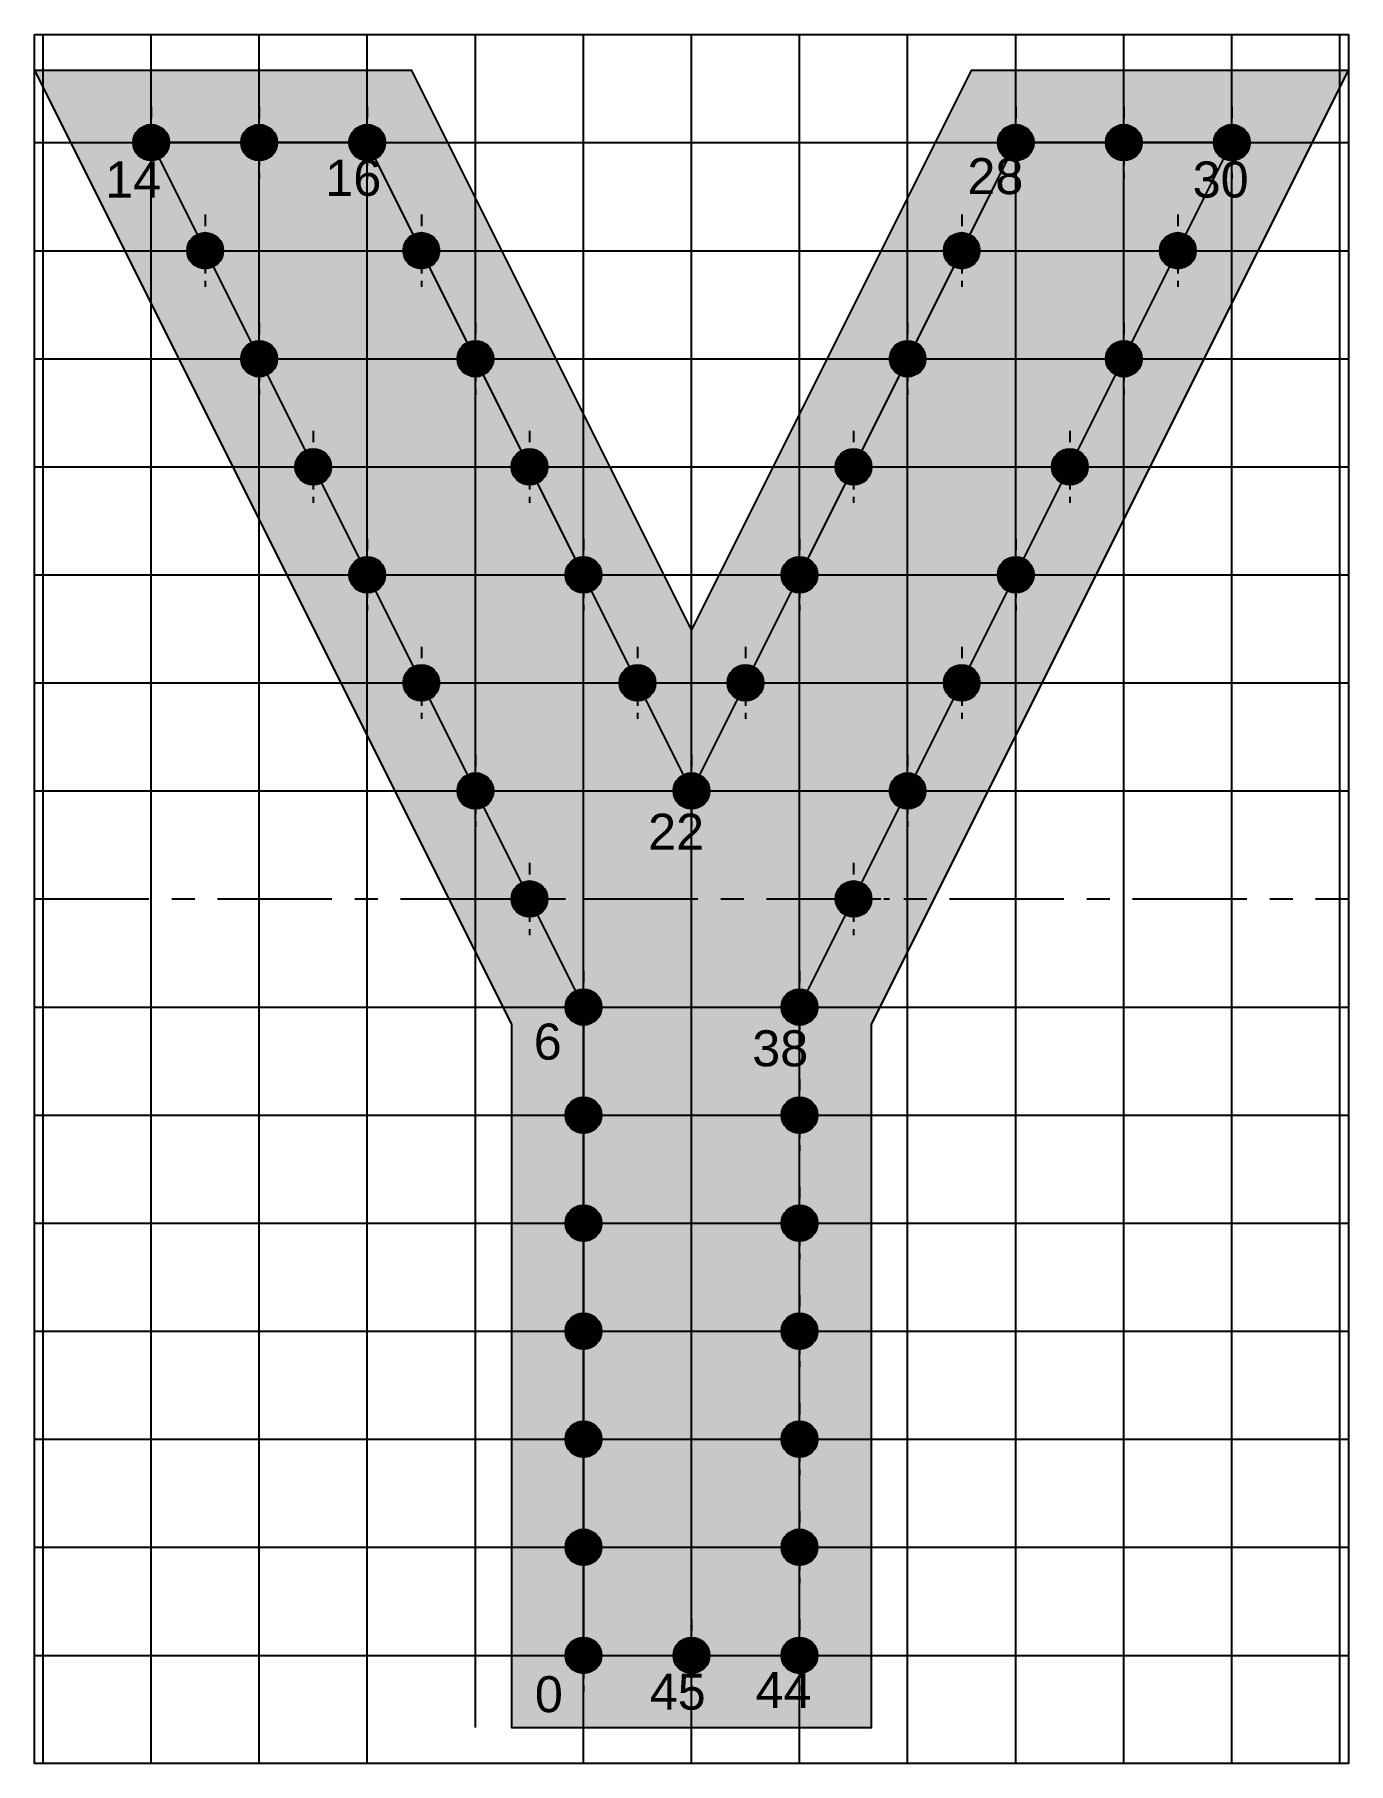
# Model space of a CAD drawing. Header units: millimetres. Extents: x 155 to 302, y -8 to 52.
# Drawn here: x 265.89 to 284.13, y -0.62 to 23.38 of the extents above; entities that cross this region are included whole.
import ezdxf

# ---------------------------------------------------------------- set-up
doc = ezdxf.new("R2010")
doc.units = ezdxf.units.MM
doc.linetypes.add('CENTER', pattern=[50.8, 31.75, -6.35, 6.35, -6.35])
for name, color, linetype in [('LetterBounds', 192, 'Continuous'), ('LetterFill', 7, 'Continuous'), ('LetterOutlines', 61, 'Continuous'), ('PixelCenters', 116, 'Continuous'), ('PixelFill', 22, 'Continuous'), ('PixelGuides', 160, 'Continuous'), ('PixelHoles', 90, 'Continuous'), ('PixelNumbers', 232, 'Continuous'), ('PixelPaths', 211, 'Continuous')]:
    doc.layers.add(name, color=color, linetype=linetype)
doc.styles.get("Standard").update_dxf_attribs({"font": 'arial.ttf'})

# ---------------------------------------------------------------- blocks, each defined once
blk = doc.blocks.new('Pixel')
at = {"layer": 'PixelFill'}
h = blk.add_hatch(color=256, dxfattribs=at)
h.paths.add_polyline_path([(0.25, 0, 0.414214), (0, 0.25), (0, 0)])
h.paths.add_polyline_path([(-0.25, 0), (0, 0), (0, 0.25, 0.414214)])
h.paths.add_polyline_path([(0, -0.25), (0, 0), (-0.25, 0, 0.414214)])
h.paths.add_polyline_path([(0, -0.25, 0.414214), (0.25, 0), (0, 0)])
h = blk.add_hatch(color=256, dxfattribs=at)
edge = h.paths.add_edge_path()
edge.add_line((0, 0), (0, 0.25))
edge.add_arc((0, 0), 0.25, 90, 180)
edge.add_line((-0.25, 0), (0, 0))
h = blk.add_hatch(color=256, dxfattribs=at)
edge = h.paths.add_edge_path()
edge.add_line((0, 0), (0.25, 0))
edge.add_arc((0, 0), 0.25, 0, 90)
edge.add_line((0, 0.25), (0, 0))
h = blk.add_hatch(color=256, dxfattribs=at)
edge = h.paths.add_edge_path()
edge.add_line((0, -0.25), (0, 0))
edge.add_line((0, 0), (-0.25, 0))
edge.add_arc((0, 0), 0.25, 180, 270)
h = blk.add_hatch(color=256, dxfattribs=at)
edge = h.paths.add_edge_path()
edge.add_line((0, 0), (0, -0.25))
edge.add_arc((0, 0), 0.25, 270, 360)
edge.add_line((0.25, 0), (0, 0))
at = {"layer": 'PixelCenters', "linetype": 'CENTER', "ltscale": 0.005}
for p, q in [((0, 0.5), (0, -0.5)), ((-0.5, 0), (0.5, 0))]:
    blk.add_line(p, q, dxfattribs=at)
at = {"layer": 'PixelHoles'}
blk.add_circle((0, 0), 0.25, dxfattribs=at)

msp = doc.modelspace()

# ---------------------------------------------------------------- hatches: boundary and pattern name
at = {"layer": 'LetterFill'}
msp.add_hatch(color=256, dxfattribs=at).paths.add_polyline_path([(272.509, -0.119), (277.509, -0.119), (277.509, 9.645), (284.127, 22.881), (278.891, 22.881), (275.009, 15.117), (271.127, 22.881), (265.891, 22.881), (272.509, 9.645)])

# ---------------------------------------------------------------- linework, layer by layer
at = {"layer": 'LetterBounds'}
msp.add_lwpolyline([(265.891, 23.381), (284.127, 23.381), (284.127, -0.619), (265.891, -0.619)], close=True, dxfattribs=at)
at = {"layer": 'LetterOutlines'}
msp.add_lwpolyline([(272.509, 9.645), (272.509, -0.119), (277.509, -0.119), (277.509, 9.645), (284.127, 22.881), (278.891, 22.881), (275.614, 16.328), (275.009, 15.117), (274.403, 16.328), (271.127, 22.881), (265.891, 22.881)], close=True, dxfattribs=at)
at = {"layer": 'PixelGuides'}
for p, q in [((266.009, -0.619), (266.009, 23.381)), ((267.509, -0.619), (267.509, 23.381)), ((269.009, -0.619), (269.009, 23.381)), ((270.509, -0.619), (270.509, 23.381)), ((272.009, -0.119), (272.009, 23.381)), ((273.509, -0.619), (273.509, 23.381)), ((275.009, -0.619), (275.009, 23.381)), ((276.509, -0.619), (276.509, 23.381)), ((278.009, -0.619), (278.009, 23.381)), ((279.509, -0.619), (279.509, 23.381)), ((281.009, -0.619), (281.009, 23.381)), ((282.509, -0.619), (282.509, 23.381)), ((284.009, -0.619), (284.009, 23.381)), ((265.891, 21.881), (284.127, 21.881)), ((265.891, 20.381), (284.127, 20.381)), ((265.891, 18.881), (284.127, 18.881)), ((265.891, 17.381), (284.127, 17.381)), ((265.891, 15.881), (284.127, 15.881)), ((265.891, 14.381), (284.127, 14.381)), ((265.891, 12.881), (284.127, 12.881)), ((265.891, 9.881), (284.127, 9.881)), ((265.891, 8.381), (284.127, 8.381)), ((265.891, 6.881), (284.127, 6.881)), ((265.891, 5.381), (284.127, 5.381)), ((265.891, 3.881), (284.127, 3.881)), ((265.891, 2.381), (284.127, 2.381)), ((265.891, 0.881), (284.127, 0.881))]:
    msp.add_line(p, q, dxfattribs=at)
at = {"layer": 'PixelGuides', "color": 180, "linetype": 'CENTER', "ltscale": 0.05}
msp.add_line((265.891, 11.381), (284.127, 11.381), dxfattribs=at)
at = {"layer": 'PixelPaths'}
msp.add_lwpolyline([(273.509, 9.881), (273.509, 0.881), (276.509, 0.881), (276.509, 9.881), (282.509, 21.881), (279.509, 21.881), (276.509, 15.881), (275.009, 12.881), (273.509, 15.881), (270.509, 21.881), (267.509, 21.881)], close=True, dxfattribs=at)

# ---------------------------------------------------------------- block references
at = {"layer": 'PixelHoles'}
for p in [(267.509, 21.881), (269.009, 21.881), (270.509, 21.881), (279.509, 21.881), (281.009, 21.881), (282.509, 21.881), (268.259, 20.381), (271.259, 20.381), (278.759, 20.381), (281.759, 20.381), (269.009, 18.881), (272.009, 18.881), (278.009, 18.881), (281.009, 18.881), (269.759, 17.381), (272.759, 17.381), (277.259, 17.381), (280.259, 17.381), (270.509, 15.881), (273.509, 15.881), (276.509, 15.881), (279.509, 15.881), (271.259, 14.381), (274.259, 14.381), (275.759, 14.381), (278.759, 14.381), (272.009, 12.881), (275.009, 12.881), (278.009, 12.881), (272.759, 11.381), (277.259, 11.381), (273.509, 9.881), (276.509, 9.881), (273.509, 8.381), (276.509, 8.381), (273.509, 6.881), (276.509, 6.881), (273.509, 5.381), (276.509, 5.381), (273.509, 3.881), (276.509, 3.881), (273.509, 2.381), (276.509, 2.381), (273.509, 0.881), (275.009, 0.881), (276.509, 0.881)]:
    msp.add_blockref('Pixel', p, dxfattribs=at)

# ---------------------------------------------------------------- texts
at = {"layer": 'PixelNumbers'}
for s, p in [('14', (266.87, 21.119)), ('16', (269.926, 21.142)), ('28', (278.838, 21.166)), ('30', (281.965, 21.119)), ('22', (274.406, 12.065)), ('6', (272.819, 9.151)), ('38', (275.852, 9.058)), ('0', (272.835, 0.092)), ('45', (274.429, 0.127)), ('44', (275.899, 0.151))]:
    msp.add_text(s, height=0.5, dxfattribs=at).set_placement(p)

doc.saveas('drawing.dxf')
